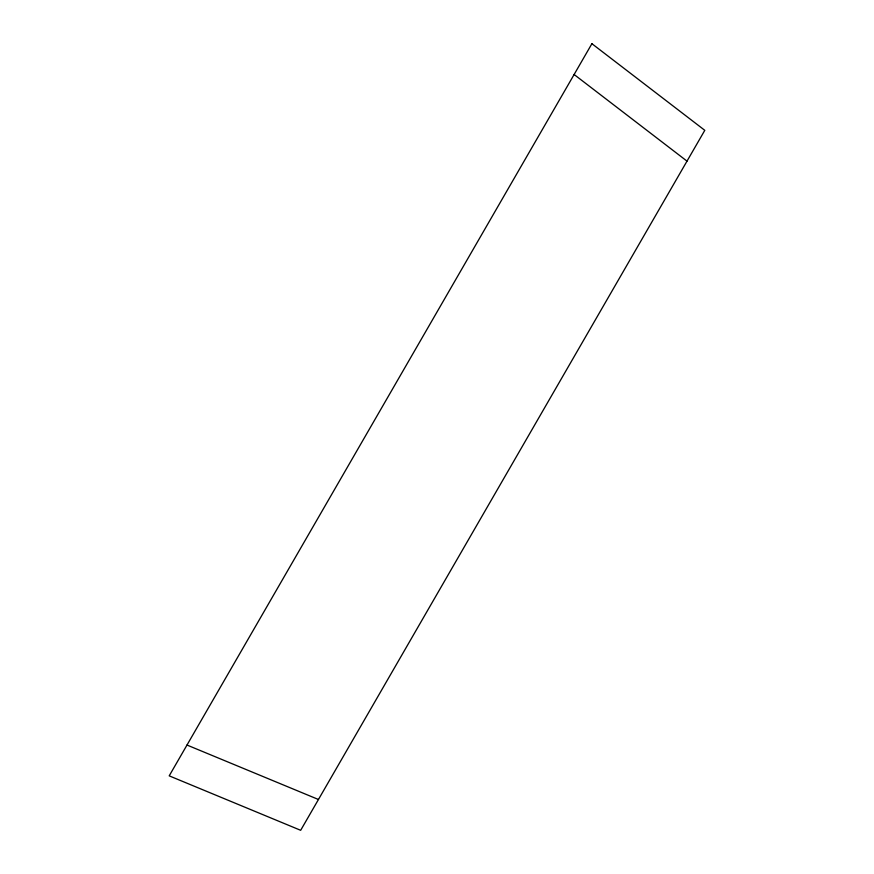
<?xml version="1.0" encoding="UTF-8"?>
<svg xmlns="http://www.w3.org/2000/svg" width="874" height="874" viewBox="0 0 874 874"><rect width="100%" height="100%" fill="white"/><g stroke="black" fill="none" stroke-linecap="round" stroke-linejoin="round"><path stroke-width="1.31" d="M186.992 745.041L318.453 799.491M574.12 74.508L687.008 161.133M591.906 43.7L169.206 775.85L300.667 830.3L704.794 130.324L591.906 43.7"/></g></svg>
